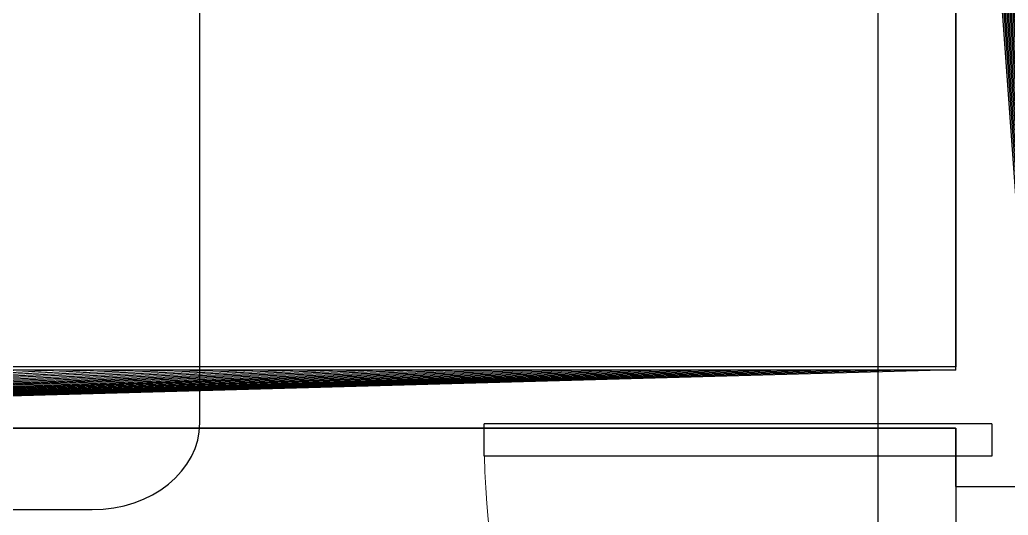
# Model space of a CAD drawing. Extents: x 11551484 to 2613213153046, y -2602833546311 to 14142.
# Drawn here: x 1301081582144 to 1301237624145, y -1301628905912 to -1301550727598 of the extents above; entities that cross this region are included whole.
import ezdxf

# ---------------------------------------------------------------- set-up
doc = ezdxf.new("R2010")
doc.units = 0
doc.header["$LTSCALE"] = 1000
doc.header["$MEASUREMENT"] = 0
doc.layers.get('0').update_dxf_attribs({"linetype": 'CONTINUOUS'})
for name, color, linetype in [('DVM_DRAIN', 5, 'CONTINUOUS'), ('DVM_PIPE', 3, 'CONTINUOUS'), ('DVM_ROOM', 2, 'CONTINUOUS'), ('wall', 3, 'CONTINUOUS'), ('WINDOW', 4, 'CONTINUOUS')]:
    doc.layers.add(name, color=color, linetype=linetype)
pattern_1 = [(45, (-34694.73136349209, 110.6576521303505), (-35.35533905932738, 35.35533905932738), [])]

# ---------------------------------------------------------------- blocks, each defined once
blk = doc.blocks.new('$DorLib2D$00000001')
for p, q in [((0.45, 0.9750000000000001), (0.5000000000000002, 0.9750000000000001)), ((0.45, 0), (0.45, 0.9750000000000001)), ((0.5, 0), (0.5, 0.9750000000000001)), ((0.5, 0), (0.45, 0))]:
    blk.add_line(p, q)
at = {"lineweight": 13}
blk.add_arc((0.475, 0), 0.975, 91.4692835813538, 180, dxfattribs=at)
blk = doc.blocks.new('DVM_BACKGROUND')
at = {"layer": 'wall', "ltscale": 10}
h = blk.add_hatch(dxfattribs=at)
h.set_pattern_fill('_USER', color=256, scale=50, angle=45, pattern_type=0)
h.set_pattern_definition(pattern_1)
h.paths.add_polyline_path([(11482901.33441697, -14250865.27273537), (11482901.33441697, -14255272.95241223), (11483101.33441704, -14255272.95241223), (11483101.334417, -14252465.27273537), (11483101.334417, -14251665.27273537), (11483101.334417, -14250865.27273537)])
h.paths.add_polyline_path([(11485833.83441697, -14251865.27273535), (11485833.83441697, -14252565.27273535), (11485833.83441697, -14255272.95241223), (11485933.83441697, -14255272.95241223), (11485933.83441697, -14254268.70628947), (11485933.83441697, -14253468.70628947), (11485933.83441697, -14252565.27273534), (11488565.83441695, -14252565.27273533), (11488566.33441695, -14252565.77273533), (11488566.33441695, -14252665.27273532), (11488616.33441695, -14252665.27273532), (11488666.33441695, -14252665.27273532), (11488666.33441694, -14252465.27273532), (11485933.83441697, -14252465.27273535), (11485933.83441696, -14251865.27273534)])
h.paths.add_polyline_path([(11488616.33441698, -14255473.45241223), (11488666.33441698, -14255473.45241222), (11488666.33441698, -14255272.95241222), (11488666.33441697, -14253565.27273532), (11488566.33441696, -14253565.27273533), (11488566.33441698, -14255272.95241223), (11488566.33441698, -14255372.95241223), (11488566.33441698, -14255473.45241223)])
h.paths.add_polyline_path([(11481880.90492341, -14254179.65933639), (11481880.90492341, -14253458.56581121), (11482280.00708168, -14253458.56581121), (11482280.00708168, -14254179.65933639)], flags=9)
h = blk.add_hatch(dxfattribs=at)
h.set_pattern_fill('_USER', color=256, scale=50, angle=45, pattern_type=0)
h.set_pattern_definition(pattern_1)
h.paths.add_polyline_path([(11488666.33441698, -14256373.45241223), (11488566.33441698, -14256373.45241222), (11488566.33441698, -14258567.45241224), (11488666.33441698, -14258567.45241224)])
h.paths.add_polyline_path([(11482901.33441697, -14255272.95241223), (11482901.33441697, -14257527.45241225), (11483061.33441698, -14257527.45241225), (11483061.33441698, -14258312.45241225), (11482901.33441697, -14258312.45241225), (11482901.33441697, -14258617.45241219), (11483201.30059421, -14258617.45241219), (11483201.23574627, -14255372.95241223), (11485598.08535055, -14255372.95241223), (11485617.34994202, -14255372.95241223), (11485617.34994202, -14255372.95241223), (11485627.34994202, -14255372.95241223), (11485698.08535055, -14255372.95241223), (11488565.83441698, -14255372.95241223), (11488566.33441698, -14255372.95241223), (11488566.33441698, -14255272.95241223), (11485933.83441697, -14255272.95241223), (11485833.83441697, -14255272.95241223), (11483101.33441707, -14255272.95241223)])
h.paths.add_polyline_path([(11481880.90492341, -14254179.65933639), (11481880.90492341, -14253458.56581121), (11482280.00708168, -14253458.56581121), (11482280.00708168, -14254179.65933639)], flags=9)
h.paths.add_polyline_path([(11481880.90492341, -14257334.42111727), (11481880.90492341, -14256605.9837072), (11482280.00708168, -14256605.9837072), (11482280.00708168, -14257334.42111727)], flags=9)
h.paths.add_polyline_path([(11485520.37542417, -14259048.74650818), (11486247.29340978, -14259048.74650818), (11486247.29340978, -14259447.84866645), (11485520.37542417, -14259447.84866645)], flags=9)
h.paths.add_polyline_path([(11485630.37757317, -14255857.97229187), (11485657.15278801, -14255857.97229187), (11485657.15278801, -14255624.34045108), (11485630.37757317, -14255624.34045108)], flags=9)
for p, q in [((11488566.33441698, -14255272.95241223), (11488566.33441696, -14253565.27273533)), ((11488566.33441698, -14255272.95241223), (11485933.83441697, -14255272.95241223)), ((11488565.83441698, -14255372.95241223), (11483201.23574627, -14255372.95241223)), ((11488565.83441698, -14255372.95241223), (11488566.33441698, -14255372.95241223)), ((11488566.33441698, -14255473.45241222), (11488566.33441698, -14255372.95241223)), ((11488566.33441698, -14255473.45241223), (11488666.33441698, -14255473.45241223))]:
    blk.add_line(p, q, dxfattribs=at)
at = {"layer": 'WINDOW', "xscale": -900, "yscale": -900, "zscale": -900, "rotation": 270}
blk.add_blockref('$DorLib2D$00000001', (11488616.33441698, -14255923.45241223), dxfattribs=at)
blk = doc.blocks.new('260514_슬하신경정신과의원(에어컨 오봉수)')
at = {"layer": 'DVM_DRAIN'}
blk.add_lwpolyline([(11488458.12398777, -14255668.87436086), (11488458.12398777, -14253207.64872932)], dxfattribs=at)
at = {"layer": 'DVM_PIPE'}
blk.add_lwpolyline([(11486971.67607974, -14255513.65251682), (11487362.58464649, -14255513.65251683, 0.414213562373095), (11487512.58464649, -14255363.65251683), (11487512.58464649, -14253555.50113212, -0.414213562373095), (11487662.58464649, -14253405.50113212), (11488116.33441697, -14253405.50113212), (11488116.33441697, -14253523.16017799)], format="xyb", dxfattribs=at)
at = {"layer": 'DVM_ROOM'}
for points in [[(11485933.83441697, -14252565.27273535), (11488566.33441698, -14252565.27273535), (11488566.33441698, -14255266.64489477), (11485933.83441697, -14255266.64489477)], [(11485698.08535055, -14255372.95241223), (11488566.33441698, -14255372.95241223), (11488566.33441698, -14258567.45241224), (11485698.08535055, -14258567.45241224)]]:
    blk.add_lwpolyline(points, close=True, dxfattribs=at)
blk.add_blockref('DVM_BACKGROUND', (0, 0))

msp = doc.modelspace()

# ---------------------------------------------------------------- block references
at = {"layer": 'wall', "ltscale": 10, "xscale": 113262, "yscale": 91306, "zscale": 113262}
msp.add_blockref('260514_슬하신경정신과의원(에어컨 오봉수)', (11365289, -14088532), dxfattribs=at)

doc.saveas('drawing.dxf')
